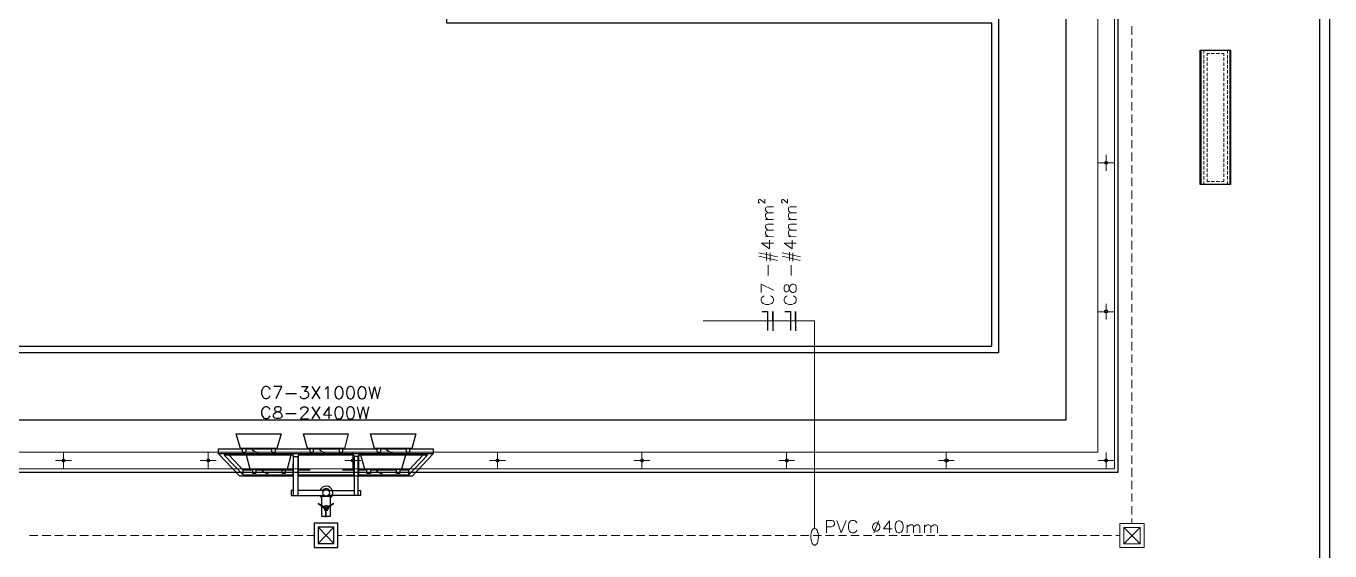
# Model space of a CAD drawing. Header units: millimetres. Extents: x 3240 to 3412, y 1366 to 1426.
# Drawn here: x 3281.73 to 3301.12, y 1386.09 to 1393.89 of the extents above; entities that cross this region are included whole.
import ezdxf

# ---------------------------------------------------------------- set-up
doc = ezdxf.new("R2010")
doc.units = ezdxf.units.MM

msp = doc.modelspace()

# ---------------------------------------------------------------- linework, layer by layer
at = {"color": 7, "linetype": 'Continuous', "lineweight": -2, "true_color": 0x000007}
for points in [[(3246.247, 1419.765), (3246.247, 1384.11), (3301.116, 1384.11), (3301.116, 1419.765)], [(3246.399, 1419.765), (3246.399, 1384.259), (3300.964, 1384.259), (3300.964, 1419.765)], [(3273.731, 1389.134), (3296.089, 1389.134), (3296.089, 1393.934), (3287.984, 1393.934), (3287.984, 1409.137), (3296.089, 1409.137), (3296.089, 1413.94), (3273.731, 1413.94), (3273.731, 1401.767)], [(3299.198, 1393.534), (3299.198, 1391.536), (3299.198, 1391.536)], [(3299.628, 1393.534), (3299.628, 1391.536), (3299.628, 1391.536)]]:
    msp.add_lwpolyline(points, dxfattribs=at)
for points in [[(3297.964, 1387.259), (3249.402, 1387.259), (3249.402, 1415.815), (3297.964, 1415.815)], [(3250.176, 1415.041), (3297.19, 1415.041), (3297.19, 1388.036), (3250.176, 1388.036)], [(3250.176, 1415.041), (3297.19, 1415.041), (3297.19, 1388.036), (3250.176, 1388.036)], [(3251.175, 1414.036), (3296.188, 1414.036), (3296.188, 1389.035), (3251.175, 1389.035)], [(3299.638, 1393.534), (3299.638, 1391.536), (3299.188, 1391.536), (3299.188, 1393.534)]]:
    msp.add_lwpolyline(points, close=True, dxfattribs=at)
at = {"color": 7, "linetype": 'Continuous', "lineweight": 5, "true_color": 0x000007}
for points in [[(3269.656, 1415.514), (3297.663, 1415.514), (3297.663, 1387.56), (3269.656, 1387.56), (3269.656, 1387.312), (3297.914, 1387.312), (3297.914, 1415.762), (3269.656, 1415.762)], [(3294.699, 1386.541), (3294.676, 1386.531), (3294.66, 1386.508), (3294.65, 1386.465), (3294.65, 1386.439), (3294.66, 1386.396), (3294.676, 1386.372), (3294.699, 1386.363), (3294.719, 1386.363), (3294.742, 1386.372), (3294.759, 1386.396), (3294.769, 1386.439), (3294.769, 1386.465), (3294.759, 1386.508), (3294.742, 1386.531), (3294.719, 1386.541)]]:
    msp.add_lwpolyline(points, close=True, dxfattribs=at)
for points in [[(3298.172, 1393.888), (3298.172, 1393.759), (3298.172, 1393.759)], [(3298.172, 1393.699), (3298.172, 1393.574), (3298.172, 1393.574)], [(3298.172, 1393.511), (3298.172, 1393.388), (3298.172, 1393.388)], [(3299.241, 1393.484), (3299.241, 1393.534), (3299.241, 1393.534)], [(3299.241, 1393.408), (3299.241, 1393.458), (3299.241, 1393.458)], [(3299.291, 1393.448), (3299.291, 1393.484), (3299.327, 1393.484)], [(3299.35, 1393.484), (3299.4, 1393.484), (3299.4, 1393.484)], [(3299.426, 1393.484), (3299.476, 1393.484), (3299.476, 1393.484)], [(3299.502, 1393.484), (3299.539, 1393.484), (3299.539, 1393.448)], [(3299.592, 1393.534), (3299.592, 1393.484), (3299.592, 1393.484)], [(3299.592, 1393.458), (3299.592, 1393.408), (3299.592, 1393.408)], [(3298.172, 1393.322), (3298.172, 1393.196), (3298.172, 1393.196)], [(3299.241, 1393.335), (3299.241, 1393.388), (3299.241, 1393.388)], [(3299.241, 1393.259), (3299.241, 1393.312), (3299.241, 1393.312)], [(3299.291, 1393.375), (3299.291, 1393.421), (3299.291, 1393.421)], [(3299.291, 1393.299), (3299.291, 1393.349), (3299.291, 1393.349)], [(3299.291, 1393.223), (3299.291, 1393.272), (3299.291, 1393.272)], [(3299.539, 1393.421), (3299.539, 1393.375), (3299.539, 1393.375)], [(3299.539, 1393.349), (3299.539, 1393.299), (3299.539, 1393.299)], [(3299.539, 1393.272), (3299.539, 1393.223), (3299.539, 1393.223)], [(3299.592, 1393.388), (3299.592, 1393.335), (3299.592, 1393.335)], [(3299.592, 1393.312), (3299.592, 1393.259), (3299.592, 1393.259)], [(3298.172, 1393.137), (3298.172, 1393.011), (3298.172, 1393.011)], [(3299.241, 1393.183), (3299.241, 1393.236), (3299.241, 1393.236)], [(3299.241, 1393.11), (3299.241, 1393.157), (3299.241, 1393.157)], [(3299.241, 1393.034), (3299.241, 1393.087), (3299.241, 1393.087)], [(3299.291, 1393.147), (3299.291, 1393.196), (3299.291, 1393.196)], [(3299.291, 1393.074), (3299.291, 1393.124), (3299.291, 1393.124)], [(3299.539, 1393.196), (3299.539, 1393.147), (3299.539, 1393.147)], [(3299.539, 1393.124), (3299.539, 1393.074), (3299.539, 1393.074)], [(3299.592, 1393.236), (3299.592, 1393.183), (3299.592, 1393.183)], [(3299.592, 1393.157), (3299.592, 1393.11), (3299.592, 1393.11)], [(3299.592, 1393.087), (3299.592, 1393.034), (3299.592, 1393.034)], [(3298.172, 1392.945), (3298.172, 1392.823), (3298.172, 1392.823)], [(3299.241, 1392.958), (3299.241, 1393.011), (3299.241, 1393.011)], [(3299.241, 1392.882), (3299.241, 1392.935), (3299.241, 1392.935)], [(3299.291, 1392.998), (3299.291, 1393.048), (3299.291, 1393.048)], [(3299.291, 1392.922), (3299.291, 1392.971), (3299.291, 1392.971)], [(3299.291, 1392.849), (3299.291, 1392.895), (3299.291, 1392.895)], [(3299.539, 1393.048), (3299.539, 1392.998), (3299.539, 1392.998)], [(3299.539, 1392.971), (3299.539, 1392.922), (3299.539, 1392.922)], [(3299.539, 1392.895), (3299.539, 1392.849), (3299.539, 1392.849)], [(3299.592, 1393.011), (3299.592, 1392.958), (3299.592, 1392.958)], [(3299.592, 1392.935), (3299.592, 1392.882), (3299.592, 1392.882)], [(3298.172, 1392.76), (3298.172, 1392.637), (3298.172, 1392.637)], [(3299.241, 1392.813), (3299.241, 1392.859), (3299.241, 1392.859)], [(3299.241, 1392.733), (3299.241, 1392.786), (3299.241, 1392.786)], [(3299.241, 1392.657), (3299.241, 1392.71), (3299.241, 1392.71)], [(3299.291, 1392.773), (3299.291, 1392.823), (3299.291, 1392.823)], [(3299.291, 1392.697), (3299.291, 1392.747), (3299.291, 1392.747)], [(3299.291, 1392.621), (3299.291, 1392.67), (3299.291, 1392.67)], [(3299.539, 1392.823), (3299.539, 1392.773), (3299.539, 1392.773)], [(3299.539, 1392.747), (3299.539, 1392.697), (3299.539, 1392.697)], [(3299.539, 1392.67), (3299.539, 1392.621), (3299.539, 1392.621)], [(3299.592, 1392.859), (3299.592, 1392.813), (3299.592, 1392.813)], [(3299.592, 1392.786), (3299.592, 1392.733), (3299.592, 1392.733)], [(3299.592, 1392.71), (3299.592, 1392.657), (3299.592, 1392.657)], [(3298.172, 1392.575), (3298.172, 1392.446), (3298.172, 1392.446)], [(3299.241, 1392.588), (3299.241, 1392.634), (3299.241, 1392.634)], [(3299.241, 1392.512), (3299.241, 1392.561), (3299.241, 1392.561)], [(3299.241, 1392.436), (3299.241, 1392.485), (3299.241, 1392.485)], [(3299.291, 1392.548), (3299.291, 1392.594), (3299.291, 1392.594)], [(3299.291, 1392.472), (3299.291, 1392.522), (3299.291, 1392.522)], [(3299.539, 1392.594), (3299.539, 1392.548), (3299.539, 1392.548)], [(3299.539, 1392.522), (3299.539, 1392.472), (3299.539, 1392.472)], [(3299.592, 1392.634), (3299.592, 1392.588), (3299.592, 1392.588)], [(3299.592, 1392.561), (3299.592, 1392.512), (3299.592, 1392.512)], [(3299.592, 1392.485), (3299.592, 1392.436), (3299.592, 1392.436)], [(3298.172, 1392.389), (3298.172, 1392.26), (3298.172, 1392.26)], [(3299.241, 1392.36), (3299.241, 1392.409), (3299.241, 1392.409)], [(3299.241, 1392.287), (3299.241, 1392.333), (3299.241, 1392.333)], [(3299.291, 1392.396), (3299.291, 1392.446), (3299.291, 1392.446)], [(3299.291, 1392.323), (3299.291, 1392.369), (3299.291, 1392.369)], [(3299.291, 1392.247), (3299.291, 1392.3), (3299.291, 1392.3)], [(3299.539, 1392.446), (3299.539, 1392.396), (3299.539, 1392.396)], [(3299.539, 1392.369), (3299.539, 1392.323), (3299.539, 1392.323)], [(3299.539, 1392.3), (3299.539, 1392.247), (3299.539, 1392.247)], [(3299.592, 1392.409), (3299.592, 1392.36), (3299.592, 1392.36)], [(3299.592, 1392.333), (3299.592, 1392.287), (3299.592, 1392.287)], [(3298.172, 1392.197), (3298.172, 1392.075), (3298.172, 1392.075)], [(3299.241, 1392.211), (3299.241, 1392.26), (3299.241, 1392.26)], [(3299.241, 1392.135), (3299.241, 1392.184), (3299.241, 1392.184)], [(3299.241, 1392.062), (3299.241, 1392.108), (3299.241, 1392.108)], [(3299.291, 1392.171), (3299.291, 1392.224), (3299.291, 1392.224)], [(3299.291, 1392.095), (3299.291, 1392.148), (3299.291, 1392.148)], [(3299.539, 1392.224), (3299.539, 1392.171), (3299.539, 1392.171)], [(3299.539, 1392.148), (3299.539, 1392.095), (3299.539, 1392.095)], [(3299.592, 1392.26), (3299.592, 1392.211), (3299.592, 1392.211)], [(3299.592, 1392.184), (3299.592, 1392.135), (3299.592, 1392.135)], [(3299.592, 1392.108), (3299.592, 1392.062), (3299.592, 1392.062)], [(3297.789, 1391.976), (3297.789, 1391.741), (3297.789, 1391.741)], [(3298.172, 1392.012), (3298.172, 1391.883), (3298.172, 1391.883)], [(3299.241, 1391.986), (3299.241, 1392.035), (3299.241, 1392.035)], [(3299.241, 1391.91), (3299.241, 1391.959), (3299.241, 1391.959)], [(3299.291, 1392.022), (3299.291, 1392.072), (3299.291, 1392.072)], [(3299.291, 1391.946), (3299.291, 1391.999), (3299.291, 1391.999)], [(3299.291, 1391.87), (3299.291, 1391.923), (3299.291, 1391.923)], [(3299.539, 1392.072), (3299.539, 1392.022), (3299.539, 1392.022)], [(3299.539, 1391.999), (3299.539, 1391.946), (3299.539, 1391.946)], [(3299.539, 1391.923), (3299.539, 1391.87), (3299.539, 1391.87)], [(3299.592, 1392.035), (3299.592, 1391.986), (3299.592, 1391.986)], [(3299.592, 1391.959), (3299.592, 1391.91), (3299.592, 1391.91)], [(3297.67, 1391.86), (3297.905, 1391.86), (3297.905, 1391.86)], [(3298.172, 1391.824), (3298.172, 1391.698), (3298.172, 1391.698)], [(3299.241, 1391.834), (3299.241, 1391.883), (3299.241, 1391.883)], [(3299.241, 1391.761), (3299.241, 1391.807), (3299.241, 1391.807)], [(3299.241, 1391.685), (3299.241, 1391.734), (3299.241, 1391.734)], [(3299.291, 1391.801), (3299.291, 1391.847), (3299.291, 1391.847)], [(3299.291, 1391.724), (3299.291, 1391.774), (3299.291, 1391.774)], [(3299.539, 1391.847), (3299.539, 1391.801), (3299.539, 1391.801)], [(3299.539, 1391.774), (3299.539, 1391.724), (3299.539, 1391.724)], [(3299.592, 1391.883), (3299.592, 1391.834), (3299.592, 1391.834)], [(3299.592, 1391.807), (3299.592, 1391.761), (3299.592, 1391.761)], [(3299.592, 1391.734), (3299.592, 1391.685), (3299.592, 1391.685)], [(3298.172, 1391.635), (3298.172, 1391.513), (3298.172, 1391.513)], [(3299.241, 1391.609), (3299.241, 1391.658), (3299.241, 1391.658)], [(3299.241, 1391.536), (3299.241, 1391.582), (3299.241, 1391.582)], [(3299.291, 1391.648), (3299.291, 1391.698), (3299.291, 1391.698)], [(3299.327, 1391.582), (3299.291, 1391.582), (3299.291, 1391.622)], [(3299.4, 1391.582), (3299.35, 1391.582), (3299.35, 1391.582)], [(3299.476, 1391.582), (3299.426, 1391.582), (3299.426, 1391.582)], [(3299.539, 1391.582), (3299.502, 1391.582), (3299.502, 1391.582)], [(3299.539, 1391.698), (3299.539, 1391.648), (3299.539, 1391.648)], [(3299.539, 1391.622), (3299.539, 1391.582), (3299.539, 1391.582)], [(3299.592, 1391.658), (3299.592, 1391.609), (3299.592, 1391.609)], [(3299.592, 1391.582), (3299.592, 1391.536), (3299.592, 1391.536)], [(3298.172, 1391.447), (3298.172, 1391.324), (3298.172, 1391.324)], [(3298.172, 1391.261), (3298.172, 1391.136), (3298.172, 1391.136)], [(3298.172, 1391.076), (3298.172, 1390.947), (3298.172, 1390.947)], [(3298.172, 1390.884), (3298.172, 1390.762), (3298.172, 1390.762)], [(3298.172, 1390.699), (3298.172, 1390.57), (3298.172, 1390.57)], [(3298.172, 1390.51), (3298.172, 1390.385), (3298.172, 1390.385)], [(3298.172, 1390.322), (3298.172, 1390.2), (3298.172, 1390.2)], [(3298.172, 1390.137), (3298.172, 1390.011), (3298.172, 1390.011)], [(3297.789, 1389.766), (3297.789, 1389.531), (3297.789, 1389.531)], [(3298.172, 1389.948), (3298.172, 1389.822), (3298.172, 1389.822)], [(3297.67, 1389.647), (3297.905, 1389.647), (3297.905, 1389.647)], [(3298.172, 1389.76), (3298.172, 1389.637), (3298.172, 1389.637)], [(3298.172, 1389.571), (3298.172, 1389.449), (3298.172, 1389.449)], [(3298.172, 1389.386), (3298.172, 1389.26), (3298.172, 1389.26)], [(3298.172, 1389.201), (3298.172, 1389.072), (3298.172, 1389.072)], [(3298.172, 1389.009), (3298.172, 1388.886), (3298.172, 1388.886)], [(3298.172, 1388.824), (3298.172, 1388.701), (3298.172, 1388.701)], [(3298.172, 1388.635), (3298.172, 1388.509), (3298.172, 1388.509)], [(3298.172, 1388.446), (3298.172, 1388.324), (3298.172, 1388.324)], [(3298.172, 1388.261), (3298.172, 1388.135), (3298.172, 1388.135)], [(3298.172, 1388.073), (3298.172, 1387.947), (3298.172, 1387.947)], [(3298.172, 1387.887), (3298.172, 1387.758), (3298.172, 1387.758)], [(3298.172, 1387.696), (3298.172, 1387.573), (3298.172, 1387.573)], [(3295.41, 1387.315), (3295.41, 1387.553), (3295.41, 1387.553)], [(3297.789, 1387.315), (3297.789, 1387.553), (3297.789, 1387.553)], [(3298.172, 1387.51), (3298.172, 1387.385), (3298.172, 1387.385)], [(3295.53, 1387.434), (3295.295, 1387.434), (3295.295, 1387.434)], [(3297.905, 1387.434), (3297.67, 1387.434), (3297.67, 1387.434)], [(3298.172, 1387.325), (3298.172, 1387.196), (3298.172, 1387.196)], [(3298.172, 1387.133), (3298.172, 1387.011), (3298.172, 1387.011)], [(3298.172, 1386.948), (3298.172, 1386.826), (3298.172, 1386.826)], [(3298.172, 1386.759), (3298.172, 1386.634), (3298.172, 1386.634)], [(3294.828, 1386.482), (3294.828, 1386.363), (3294.828, 1386.363)], [(3294.828, 1386.449), (3294.858, 1386.472), (3294.875, 1386.482), (3294.901, 1386.482), (3294.918, 1386.472), (3294.924, 1386.449), (3294.924, 1386.363)], [(3294.924, 1386.449), (3294.951, 1386.472), (3294.967, 1386.482), (3294.994, 1386.482), (3295.01, 1386.472), (3295.017, 1386.449), (3295.017, 1386.363)], [(3295.086, 1386.482), (3295.086, 1386.363), (3295.086, 1386.363)], [(3295.086, 1386.449), (3295.113, 1386.472), (3295.129, 1386.482), (3295.152, 1386.482), (3295.172, 1386.472), (3295.179, 1386.449), (3295.179, 1386.363)], [(3295.179, 1386.449), (3295.209, 1386.472), (3295.225, 1386.482), (3295.252, 1386.482), (3295.268, 1386.472), (3295.278, 1386.449), (3295.278, 1386.363)], [(3298.172, 1386.574), (3298.172, 1386.501), (3298.172, 1386.501)], [(3294.679, 1386.32), (3294.557, 1386.32), (3294.557, 1386.32)], [(3294.871, 1386.32), (3294.742, 1386.32), (3294.742, 1386.32)], [(3295.057, 1386.32), (3294.931, 1386.32), (3294.931, 1386.32)], [(3295.242, 1386.32), (3295.119, 1386.32), (3295.119, 1386.32)], [(3295.43, 1386.32), (3295.305, 1386.32), (3295.305, 1386.32)], [(3295.619, 1386.32), (3295.493, 1386.32), (3295.493, 1386.32)], [(3295.807, 1386.32), (3295.682, 1386.32), (3295.682, 1386.32)], [(3295.993, 1386.32), (3295.87, 1386.32), (3295.87, 1386.32)], [(3296.181, 1386.32), (3296.055, 1386.32), (3296.055, 1386.32)], [(3296.37, 1386.32), (3296.241, 1386.32), (3296.241, 1386.32)], [(3296.555, 1386.32), (3296.433, 1386.32), (3296.433, 1386.32)], [(3296.747, 1386.32), (3296.618, 1386.32), (3296.618, 1386.32)], [(3296.932, 1386.32), (3296.806, 1386.32), (3296.806, 1386.32)], [(3297.117, 1386.32), (3296.995, 1386.32), (3296.995, 1386.32)], [(3297.306, 1386.32), (3297.183, 1386.32), (3297.183, 1386.32)], [(3297.494, 1386.32), (3297.369, 1386.32), (3297.369, 1386.32)], [(3297.683, 1386.32), (3297.554, 1386.32), (3297.554, 1386.32)], [(3297.868, 1386.32), (3297.746, 1386.32), (3297.746, 1386.32)], [(3297.994, 1386.32), (3297.931, 1386.32), (3297.931, 1386.32)], [(3298.295, 1386.2), (3298.053, 1386.442), (3298.053, 1386.442)], [(3298.295, 1386.442), (3298.053, 1386.2), (3298.053, 1386.2)]]:
    msp.add_lwpolyline(points, dxfattribs=at)
at = {"color": 7, "linetype": 'Continuous', "lineweight": 15, "true_color": 0x000007}
for points in [[(3292.639, 1391.263), (3292.634, 1391.263), (3292.625, 1391.266), (3292.62, 1391.271), (3292.617, 1391.28), (3292.617, 1391.296), (3292.62, 1391.304), (3292.625, 1391.309), (3292.634, 1391.313), (3292.642, 1391.313), (3292.65, 1391.309), (3292.663, 1391.301), (3292.71, 1391.258), (3292.71, 1391.318)], [(3292.981, 1391.263), (3292.976, 1391.263), (3292.968, 1391.266), (3292.964, 1391.271), (3292.959, 1391.28), (3292.959, 1391.296), (3292.964, 1391.304), (3292.968, 1391.309), (3292.976, 1391.313), (3292.986, 1391.313), (3292.994, 1391.309), (3293.006, 1391.301), (3293.049, 1391.258), (3293.049, 1391.318)], [(3292.756, 1391.114), (3292.731, 1391.139), (3292.723, 1391.157), (3292.723, 1391.182), (3292.731, 1391.199), (3292.756, 1391.207), (3292.842, 1391.207)], [(3293.095, 1391.114), (3293.07, 1391.139), (3293.062, 1391.157), (3293.062, 1391.182), (3293.07, 1391.199), (3293.095, 1391.207), (3293.184, 1391.207)], [(3292.756, 1391.017), (3292.731, 1391.041), (3292.723, 1391.06), (3292.723, 1391.089), (3292.731, 1391.106), (3292.756, 1391.114), (3292.842, 1391.114)], [(3292.723, 1391.017), (3292.842, 1391.017), (3292.842, 1391.017)], [(3292.756, 1390.856), (3292.731, 1390.881), (3292.723, 1390.898), (3292.723, 1390.924), (3292.731, 1390.941), (3292.756, 1390.949), (3292.842, 1390.949)], [(3293.095, 1391.017), (3293.07, 1391.041), (3293.062, 1391.06), (3293.062, 1391.089), (3293.07, 1391.106), (3293.095, 1391.114), (3293.184, 1391.114)], [(3293.062, 1391.017), (3293.184, 1391.017), (3293.184, 1391.017)], [(3293.095, 1390.856), (3293.07, 1390.881), (3293.062, 1390.898), (3293.062, 1390.924), (3293.07, 1390.941), (3293.095, 1390.949), (3293.184, 1390.949)], [(3292.756, 1390.762), (3292.731, 1390.788), (3292.723, 1390.805), (3292.723, 1390.83), (3292.731, 1390.848), (3292.756, 1390.856), (3292.842, 1390.856)], [(3292.723, 1390.762), (3292.842, 1390.759), (3292.842, 1390.759)], [(3293.095, 1390.762), (3293.07, 1390.788), (3293.062, 1390.805), (3293.062, 1390.83), (3293.07, 1390.848), (3293.095, 1390.856), (3293.184, 1390.856)], [(3293.062, 1390.762), (3293.179, 1390.759), (3293.179, 1390.759)], [(3292.842, 1390.666), (3292.663, 1390.666), (3292.782, 1390.58), (3292.782, 1390.707)], [(3293.179, 1390.666), (3293.002, 1390.666), (3293.121, 1390.58), (3293.121, 1390.707)], [(3292.625, 1390.522), (3292.9, 1390.463), (3292.9, 1390.463)], [(3292.625, 1390.471), (3292.9, 1390.406), (3292.9, 1390.406)], [(3292.739, 1390.406), (3292.739, 1390.53), (3292.739, 1390.53)], [(3292.791, 1390.398), (3292.791, 1390.522), (3292.791, 1390.522)], [(3292.968, 1390.522), (3293.244, 1390.463), (3293.244, 1390.463)], [(3292.968, 1390.471), (3293.239, 1390.406), (3293.239, 1390.406)], [(3293.078, 1390.406), (3293.078, 1390.53), (3293.078, 1390.53)], [(3293.13, 1390.398), (3293.13, 1390.522), (3293.13, 1390.522)], [(3292.764, 1390.186), (3292.764, 1390.338), (3292.764, 1390.338)], [(3293.103, 1390.186), (3293.103, 1390.338), (3293.103, 1390.338)], [(3292.842, 1389.966), (3292.658, 1390.056), (3292.658, 1389.933)], [(3292.701, 1389.882), (3292.685, 1389.874), (3292.668, 1389.857), (3292.658, 1389.839), (3292.658, 1389.806), (3292.668, 1389.789), (3292.685, 1389.771), (3292.701, 1389.763), (3292.726, 1389.755), (3292.774, 1389.755), (3292.799, 1389.763), (3292.815, 1389.771), (3292.832, 1389.789), (3292.842, 1389.806), (3292.842, 1389.839), (3292.832, 1389.857), (3292.815, 1389.874), (3292.799, 1389.882)], [(3293.044, 1389.882), (3293.027, 1389.874), (3293.011, 1389.857), (3293.002, 1389.839), (3293.002, 1389.806), (3293.011, 1389.789), (3293.027, 1389.771), (3293.044, 1389.763), (3293.07, 1389.755), (3293.112, 1389.755), (3293.138, 1389.763), (3293.155, 1389.771), (3293.171, 1389.789), (3293.179, 1389.806), (3293.179, 1389.839), (3293.171, 1389.857), (3293.155, 1389.874), (3293.138, 1389.882)], [(3291.795, 1389.51), (3293.451, 1389.51), (3293.451, 1386.427), (3293.442, 1386.422), (3293.429, 1386.419), (3293.421, 1386.406), (3293.413, 1386.394), (3293.404, 1386.372), (3293.399, 1386.356), (3293.396, 1386.329), (3293.396, 1386.308), (3293.396, 1386.283), (3293.399, 1386.262), (3293.404, 1386.24), (3293.409, 1386.22), (3293.418, 1386.202), (3293.426, 1386.191), (3293.439, 1386.182), (3293.447, 1386.177), (3293.459, 1386.177), (3293.467, 1386.182), (3293.48, 1386.191), (3293.489, 1386.202), (3293.497, 1386.22), (3293.502, 1386.24), (3293.505, 1386.262), (3293.51, 1386.283), (3293.51, 1386.308), (3293.51, 1386.329), (3293.505, 1386.356), (3293.497, 1386.372), (3293.494, 1386.394), (3293.485, 1386.406), (3293.472, 1386.419), (3293.464, 1386.422), (3293.451, 1386.427)], [(3293.629, 1386.364), (3293.629, 1386.546), (3293.705, 1386.546), (3293.73, 1386.538), (3293.738, 1386.528), (3293.747, 1386.511), (3293.747, 1386.487), (3293.738, 1386.47), (3293.73, 1386.462), (3293.705, 1386.452), (3293.629, 1386.452)], [(3293.781, 1386.546), (3293.849, 1386.364), (3293.92, 1386.546)], [(3294.082, 1386.503), (3294.074, 1386.52), (3294.056, 1386.538), (3294.039, 1386.546), (3294.006, 1386.546), (3293.988, 1386.538), (3293.972, 1386.52), (3293.963, 1386.503), (3293.955, 1386.478), (3293.955, 1386.432), (3293.963, 1386.406), (3293.972, 1386.389), (3293.988, 1386.372), (3294.006, 1386.364), (3294.039, 1386.364), (3294.056, 1386.372), (3294.074, 1386.389), (3294.082, 1386.406)], [(3294.408, 1386.538), (3294.332, 1386.364), (3294.332, 1386.364)], [(3294.564, 1386.364), (3294.564, 1386.541), (3294.476, 1386.422), (3294.607, 1386.422)], [(3281.777, 1386.321), (3281.901, 1386.321), (3281.901, 1386.321)], [(3281.964, 1386.321), (3282.092, 1386.321), (3282.092, 1386.321)], [(3282.151, 1386.321), (3282.277, 1386.321), (3282.277, 1386.321)], [(3282.341, 1386.321), (3282.464, 1386.321), (3282.464, 1386.321)], [(3282.527, 1386.321), (3282.654, 1386.321), (3282.654, 1386.321)], [(3282.713, 1386.321), (3282.841, 1386.321), (3282.841, 1386.321)], [(3282.904, 1386.321), (3283.026, 1386.321), (3283.026, 1386.321)], [(3283.091, 1386.321), (3283.213, 1386.321), (3283.213, 1386.321)], [(3283.277, 1386.321), (3283.403, 1386.321), (3283.403, 1386.321)], [(3283.463, 1386.321), (3283.59, 1386.321), (3283.59, 1386.321)], [(3283.653, 1386.321), (3283.777, 1386.321), (3283.777, 1386.321)], [(3283.84, 1386.321), (3283.967, 1386.321), (3283.967, 1386.321)], [(3284.027, 1386.321), (3284.152, 1386.321), (3284.152, 1386.321)], [(3284.217, 1386.321), (3284.339, 1386.321), (3284.339, 1386.321)], [(3284.402, 1386.321), (3284.526, 1386.321), (3284.526, 1386.321)], [(3284.589, 1386.321), (3284.716, 1386.321), (3284.716, 1386.321)], [(3284.779, 1386.321), (3284.903, 1386.321), (3284.903, 1386.321)], [(3284.966, 1386.321), (3285.088, 1386.321), (3285.088, 1386.321)], [(3285.153, 1386.321), (3285.279, 1386.321), (3285.279, 1386.321)], [(3285.338, 1386.321), (3285.466, 1386.321), (3285.466, 1386.321)], [(3285.528, 1386.321), (3285.652, 1386.321), (3285.652, 1386.321)], [(3285.715, 1386.321), (3285.843, 1386.321), (3285.843, 1386.321)], [(3285.902, 1386.321), (3286.008, 1386.321), (3286.008, 1386.321)], [(3286.304, 1386.202), (3286.068, 1386.444), (3286.068, 1386.444)], [(3286.304, 1386.444), (3286.068, 1386.202), (3286.068, 1386.202)], [(3286.426, 1386.321), (3286.364, 1386.321), (3286.364, 1386.321)], [(3286.613, 1386.321), (3286.491, 1386.321), (3286.491, 1386.321)], [(3286.804, 1386.321), (3286.676, 1386.321), (3286.676, 1386.321)], [(3286.99, 1386.321), (3286.866, 1386.321), (3286.866, 1386.321)], [(3287.176, 1386.321), (3287.053, 1386.321), (3287.053, 1386.321)], [(3287.366, 1386.321), (3287.24, 1386.321), (3287.24, 1386.321)], [(3287.553, 1386.321), (3287.425, 1386.321), (3287.425, 1386.321)], [(3287.74, 1386.321), (3287.617, 1386.321), (3287.617, 1386.321)], [(3287.93, 1386.321), (3287.803, 1386.321), (3287.803, 1386.321)], [(3288.117, 1386.321), (3287.989, 1386.321), (3287.989, 1386.321)], [(3288.302, 1386.321), (3288.18, 1386.321), (3288.18, 1386.321)], [(3288.489, 1386.321), (3288.367, 1386.321), (3288.367, 1386.321)], [(3288.679, 1386.321), (3288.552, 1386.321), (3288.552, 1386.321)], [(3288.866, 1386.321), (3288.742, 1386.321), (3288.742, 1386.321)], [(3289.051, 1386.321), (3288.929, 1386.321), (3288.929, 1386.321)], [(3289.243, 1386.321), (3289.116, 1386.321), (3289.116, 1386.321)], [(3289.428, 1386.321), (3289.301, 1386.321), (3289.301, 1386.321)], [(3289.615, 1386.321), (3289.493, 1386.321), (3289.493, 1386.321)], [(3289.805, 1386.321), (3289.678, 1386.321), (3289.678, 1386.321)], [(3289.992, 1386.321), (3289.865, 1386.321), (3289.865, 1386.321)], [(3290.178, 1386.321), (3290.055, 1386.321), (3290.055, 1386.321)], [(3290.364, 1386.321), (3290.242, 1386.321), (3290.242, 1386.321)], [(3290.555, 1386.321), (3290.427, 1386.321), (3290.427, 1386.321)], [(3290.742, 1386.321), (3290.614, 1386.321), (3290.614, 1386.321)], [(3290.927, 1386.321), (3290.804, 1386.321), (3290.804, 1386.321)], [(3291.119, 1386.321), (3290.991, 1386.321), (3290.991, 1386.321)], [(3291.304, 1386.321), (3291.176, 1386.321), (3291.176, 1386.321)], [(3291.491, 1386.321), (3291.368, 1386.321), (3291.368, 1386.321)], [(3291.681, 1386.321), (3291.554, 1386.321), (3291.554, 1386.321)], [(3291.868, 1386.321), (3291.74, 1386.321), (3291.74, 1386.321)], [(3292.053, 1386.321), (3291.931, 1386.321), (3291.931, 1386.321)], [(3292.24, 1386.321), (3292.118, 1386.321), (3292.118, 1386.321)], [(3292.43, 1386.321), (3292.303, 1386.321), (3292.303, 1386.321)], [(3292.617, 1386.321), (3292.49, 1386.321), (3292.49, 1386.321)], [(3292.804, 1386.321), (3292.68, 1386.321), (3292.68, 1386.321)], [(3292.994, 1386.321), (3292.867, 1386.321), (3292.867, 1386.321)], [(3293.179, 1386.321), (3293.054, 1386.321), (3293.054, 1386.321)], [(3293.366, 1386.321), (3293.244, 1386.321), (3293.244, 1386.321)], [(3293.553, 1386.321), (3293.429, 1386.321), (3293.429, 1386.321)], [(3293.743, 1386.321), (3293.616, 1386.321), (3293.616, 1386.321)], [(3293.929, 1386.321), (3293.806, 1386.321), (3293.806, 1386.321)], [(3294.115, 1386.321), (3293.993, 1386.321), (3293.993, 1386.321)], [(3294.306, 1386.321), (3294.18, 1386.321), (3294.18, 1386.321)], [(3294.493, 1386.321), (3294.365, 1386.321), (3294.365, 1386.321)]]:
    msp.add_lwpolyline(points, dxfattribs=at)
for points in [[(3293.002, 1389.975), (3293.011, 1389.95), (3293.027, 1389.942), (3293.044, 1389.942), (3293.062, 1389.95), (3293.07, 1389.966), (3293.078, 1390.001), (3293.087, 1390.031), (3293.103, 1390.047), (3293.121, 1390.056), (3293.146, 1390.056), (3293.163, 1390.047), (3293.171, 1390.039), (3293.179, 1390.009), (3293.179, 1389.975), (3293.171, 1389.95), (3293.163, 1389.942), (3293.146, 1389.933), (3293.121, 1389.933), (3293.103, 1389.942), (3293.087, 1389.958), (3293.078, 1389.983), (3293.07, 1390.021), (3293.062, 1390.039), (3293.044, 1390.047), (3293.027, 1390.047), (3293.011, 1390.039), (3293.002, 1390.013)], [(3294.357, 1386.508), (3294.34, 1386.5), (3294.324, 1386.482), (3294.314, 1386.457), (3294.314, 1386.44), (3294.324, 1386.414), (3294.34, 1386.397), (3294.357, 1386.389), (3294.382, 1386.389), (3294.4, 1386.397), (3294.416, 1386.414), (3294.425, 1386.44), (3294.425, 1386.457), (3294.416, 1386.482), (3294.4, 1386.5), (3294.382, 1386.508)]]:
    msp.add_lwpolyline(points, close=True, dxfattribs=at)
at = {"color": 7, "linetype": 'Continuous', "lineweight": 25, "true_color": 0x000007}
for points in [[(3292.672, 1389.649), (3292.753, 1389.649), (3292.753, 1389.366)], [(3292.829, 1389.505), (3292.829, 1389.649), (3292.829, 1389.361)], [(3293.011, 1389.649), (3293.092, 1389.649), (3293.092, 1389.366)], [(3293.168, 1389.505), (3293.168, 1389.649), (3293.168, 1389.361)], [(3285.36, 1388.493), (3285.346, 1388.511), (3285.33, 1388.527), (3285.313, 1388.536), (3285.279, 1388.536), (3285.262, 1388.527), (3285.246, 1388.511), (3285.237, 1388.493), (3285.229, 1388.468), (3285.229, 1388.425), (3285.237, 1388.4), (3285.246, 1388.384), (3285.262, 1388.367), (3285.279, 1388.357), (3285.313, 1388.357), (3285.33, 1388.367), (3285.346, 1388.384), (3285.355, 1388.4)], [(3285.444, 1388.357), (3285.528, 1388.536), (3285.411, 1388.536)], [(3285.588, 1388.433), (3285.745, 1388.433), (3285.745, 1388.433)], [(3285.821, 1388.536), (3285.914, 1388.536), (3285.864, 1388.468), (3285.889, 1388.468), (3285.906, 1388.46), (3285.914, 1388.451), (3285.924, 1388.425), (3285.924, 1388.408), (3285.914, 1388.379), (3285.897, 1388.362), (3285.872, 1388.354), (3285.846, 1388.354), (3285.821, 1388.362), (3285.813, 1388.37), (3285.805, 1388.392)], [(3285.973, 1388.536), (3286.096, 1388.354), (3286.096, 1388.354)], [(3286.096, 1388.536), (3285.973, 1388.354), (3285.973, 1388.354)], [(3286.173, 1388.501), (3286.19, 1388.511), (3286.215, 1388.536), (3286.215, 1388.354)], [(3286.825, 1388.531), (3286.866, 1388.354), (3286.909, 1388.531), (3286.952, 1388.354), (3286.994, 1388.531)], [(3285.355, 1388.193), (3285.346, 1388.21), (3285.33, 1388.226), (3285.313, 1388.235), (3285.279, 1388.235), (3285.262, 1388.226), (3285.246, 1388.21), (3285.237, 1388.193), (3285.229, 1388.167), (3285.229, 1388.126), (3285.237, 1388.099), (3285.246, 1388.083), (3285.262, 1388.066), (3285.279, 1388.058), (3285.313, 1388.058), (3285.33, 1388.066), (3285.346, 1388.083), (3285.355, 1388.099)], [(3285.813, 1388.193), (3285.813, 1388.202), (3285.821, 1388.218), (3285.829, 1388.226), (3285.846, 1388.235), (3285.881, 1388.235), (3285.897, 1388.226), (3285.906, 1388.218), (3285.914, 1388.202), (3285.914, 1388.183), (3285.906, 1388.167), (3285.889, 1388.142), (3285.805, 1388.058), (3285.924, 1388.053)], [(3285.973, 1388.235), (3286.096, 1388.053), (3286.096, 1388.053)], [(3286.096, 1388.235), (3285.973, 1388.053), (3285.973, 1388.053)], [(3286.231, 1388.053), (3286.231, 1388.235), (3286.147, 1388.116), (3286.274, 1388.112)], [(3286.651, 1388.235), (3286.693, 1388.053), (3286.741, 1388.235), (3286.782, 1388.053), (3286.825, 1388.235)], [(3285.588, 1388.134), (3285.74, 1388.134), (3285.74, 1388.134)], [(3287.43, 1387.608), (3287.781, 1387.608), (3287.781, 1387.537), (3284.586, 1387.537), (3284.586, 1387.608), (3284.945, 1387.608)], [(3285.702, 1387.203), (3284.903, 1387.203), (3284.586, 1387.537)], [(3285.699, 1387.515), (3284.673, 1387.515), (3284.953, 1387.223)], [(3284.953, 1387.223), (3284.953, 1387.295), (3284.746, 1387.515)], [(3284.996, 1387.608), (3285.381, 1387.608), (3285.381, 1387.608)], [(3285.664, 1387.515), (3285.609, 1387.309), (3285.059, 1387.309), (3285.004, 1387.515)], [(3285.432, 1387.608), (3285.949, 1387.608), (3285.949, 1387.608)], [(3285.699, 1387.515), (3285.699, 1387.223), (3285.699, 1387.223)], [(3285.702, 1386.918), (3285.702, 1387.494), (3285.767, 1387.494), (3285.767, 1386.918)], [(3287.781, 1387.537), (3287.468, 1387.203), (3285.767, 1387.203)], [(3285.77, 1387.515), (3285.77, 1387.223), (3285.77, 1387.388)], [(3286.6, 1387.515), (3285.77, 1387.515), (3285.77, 1387.515)], [(3285.995, 1387.608), (3286.385, 1387.608), (3286.385, 1387.608)], [(3286.431, 1387.608), (3286.947, 1387.608), (3286.947, 1387.608)], [(3286.6, 1387.515), (3286.6, 1387.223), (3286.6, 1387.388)], [(3286.665, 1386.918), (3286.665, 1387.494), (3286.605, 1387.494), (3286.605, 1386.918)], [(3286.668, 1387.515), (3286.668, 1387.223), (3286.668, 1387.223)], [(3287.417, 1387.223), (3287.693, 1387.515), (3286.668, 1387.515)], [(3287.366, 1387.515), (3287.308, 1387.309), (3286.761, 1387.309), (3286.706, 1387.515)], [(3286.994, 1387.608), (3287.384, 1387.608), (3287.384, 1387.608)], [(3287.417, 1387.223), (3287.417, 1387.295), (3287.626, 1387.515)], [(3285.097, 1387.295), (3284.953, 1387.295), (3284.953, 1387.295)], [(3285.699, 1387.295), (3285.143, 1387.295), (3285.143, 1387.295)], [(3285.699, 1387.223), (3285.699, 1387.388), (3285.699, 1387.388)], [(3285.949, 1387.295), (3285.77, 1387.295), (3285.77, 1387.295)], [(3286.6, 1387.295), (3286.431, 1387.295), (3286.431, 1387.295)], [(3286.668, 1387.223), (3286.668, 1387.388), (3286.668, 1387.388)], [(3286.795, 1387.295), (3286.668, 1387.295), (3286.668, 1387.295)], [(3287.232, 1387.295), (3286.847, 1387.295), (3286.847, 1387.295)], [(3287.417, 1387.295), (3287.282, 1387.295), (3287.282, 1387.295)], [(3284.953, 1387.223), (3285.699, 1387.223), (3285.699, 1387.223)], [(3285.77, 1387.223), (3286.6, 1387.223), (3286.6, 1387.223)], [(3286.668, 1387.223), (3287.417, 1387.223), (3287.417, 1387.223)], [(3285.702, 1386.991), (3285.669, 1386.991), (3285.669, 1386.918), (3286.152, 1386.918)], [(3286.152, 1386.991), (3285.767, 1386.991), (3285.767, 1386.991)], [(3286.122, 1386.769), (3286.122, 1386.905), (3286.25, 1386.905), (3286.25, 1386.769)], [(3286.22, 1386.991), (3286.605, 1386.991), (3286.605, 1386.991)], [(3286.665, 1386.991), (3286.698, 1386.991), (3286.698, 1386.918), (3286.22, 1386.918)], [(3286.25, 1386.758), (3286.25, 1386.606), (3286.122, 1386.606), (3286.122, 1386.758)]]:
    msp.add_lwpolyline(points, dxfattribs=at)
for points in [[(3286.372, 1388.536), (3286.347, 1388.527), (3286.326, 1388.501), (3286.317, 1388.455), (3286.317, 1388.43), (3286.326, 1388.387), (3286.342, 1388.362), (3286.367, 1388.354), (3286.388, 1388.354), (3286.413, 1388.362), (3286.431, 1388.387), (3286.44, 1388.43), (3286.44, 1388.455), (3286.431, 1388.501), (3286.413, 1388.527), (3286.388, 1388.536)], [(3286.541, 1388.536), (3286.516, 1388.527), (3286.499, 1388.501), (3286.491, 1388.455), (3286.491, 1388.43), (3286.499, 1388.387), (3286.516, 1388.362), (3286.541, 1388.354), (3286.559, 1388.354), (3286.584, 1388.362), (3286.6, 1388.387), (3286.608, 1388.43), (3286.608, 1388.455), (3286.6, 1388.498), (3286.584, 1388.527), (3286.559, 1388.536)], [(3286.714, 1388.536), (3286.689, 1388.523), (3286.668, 1388.498), (3286.66, 1388.455), (3286.66, 1388.43), (3286.668, 1388.387), (3286.684, 1388.362), (3286.714, 1388.354), (3286.731, 1388.354), (3286.757, 1388.362), (3286.774, 1388.387), (3286.782, 1388.43), (3286.782, 1388.455), (3286.774, 1388.498), (3286.757, 1388.523), (3286.731, 1388.531)], [(3285.452, 1388.235), (3285.428, 1388.226), (3285.419, 1388.21), (3285.419, 1388.193), (3285.428, 1388.175), (3285.444, 1388.167), (3285.479, 1388.159), (3285.504, 1388.15), (3285.52, 1388.134), (3285.528, 1388.116), (3285.528, 1388.091), (3285.52, 1388.074), (3285.512, 1388.066), (3285.487, 1388.058), (3285.452, 1388.058), (3285.423, 1388.066), (3285.414, 1388.074), (3285.406, 1388.091), (3285.406, 1388.116), (3285.414, 1388.134), (3285.436, 1388.15), (3285.461, 1388.159), (3285.495, 1388.167), (3285.512, 1388.175), (3285.52, 1388.193), (3285.52, 1388.21), (3285.512, 1388.226), (3285.487, 1388.235)], [(3286.367, 1388.235), (3286.342, 1388.226), (3286.326, 1388.202), (3286.317, 1388.159), (3286.317, 1388.134), (3286.326, 1388.088), (3286.342, 1388.061), (3286.367, 1388.053), (3286.385, 1388.053), (3286.41, 1388.061), (3286.431, 1388.088), (3286.44, 1388.129), (3286.44, 1388.159), (3286.431, 1388.202), (3286.413, 1388.226), (3286.385, 1388.235)], [(3286.541, 1388.235), (3286.516, 1388.226), (3286.499, 1388.202), (3286.491, 1388.155), (3286.491, 1388.129), (3286.499, 1388.088), (3286.516, 1388.061), (3286.541, 1388.053), (3286.559, 1388.053), (3286.584, 1388.061), (3286.6, 1388.088), (3286.608, 1388.129), (3286.608, 1388.155), (3286.6, 1388.202), (3286.584, 1388.226), (3286.559, 1388.235)], [(3284.852, 1387.833), (3285.517, 1387.833), (3285.457, 1387.616), (3284.912, 1387.616)], [(3285.851, 1387.833), (3286.516, 1387.833), (3286.461, 1387.616), (3285.91, 1387.616)], [(3286.85, 1387.833), (3287.52, 1387.833), (3287.46, 1387.616), (3286.909, 1387.616)], [(3284.945, 1387.616), (3284.996, 1387.616), (3284.996, 1387.553), (3284.945, 1387.553)], [(3285.381, 1387.616), (3285.432, 1387.616), (3285.432, 1387.553), (3285.381, 1387.553)], [(3285.949, 1387.616), (3285.995, 1387.616), (3285.995, 1387.553), (3285.949, 1387.553)], [(3286.385, 1387.616), (3286.431, 1387.616), (3286.431, 1387.553), (3286.385, 1387.553)], [(3286.947, 1387.616), (3286.994, 1387.616), (3286.994, 1387.553), (3286.947, 1387.553)], [(3287.384, 1387.616), (3287.43, 1387.616), (3287.43, 1387.553), (3287.384, 1387.553)], [(3285.097, 1387.309), (3285.143, 1387.309), (3285.143, 1387.241), (3285.097, 1387.241)], [(3285.533, 1387.309), (3285.58, 1387.309), (3285.58, 1387.241), (3285.533, 1387.241)], [(3286.795, 1387.309), (3286.847, 1387.309), (3286.847, 1387.241), (3286.795, 1387.241)], [(3287.232, 1387.309), (3287.282, 1387.309), (3287.282, 1387.241), (3287.232, 1387.241)], [(3286.185, 1386.74), (3286.071, 1386.796), (3286.173, 1386.723), (3286.185, 1386.596), (3286.193, 1386.723), (3286.299, 1386.796)], [(3286.364, 1386.144), (3286.364, 1386.503), (3286.008, 1386.503), (3286.008, 1386.144)], [(3286.304, 1386.202), (3286.304, 1386.444), (3286.068, 1386.444), (3286.068, 1386.202)]]:
    msp.add_lwpolyline(points, close=True, dxfattribs=at)
at = {"color": 7, "linetype": 'Continuous', "lineweight": 9, "true_color": 0x000007}
for points in [[(3282.282, 1387.317), (3282.282, 1387.553), (3282.282, 1387.553)], [(3284.432, 1387.317), (3284.432, 1387.553), (3284.432, 1387.553)], [(3286.584, 1387.317), (3286.584, 1387.553), (3286.584, 1387.553)], [(3288.734, 1387.317), (3288.734, 1387.553), (3288.734, 1387.553)], [(3290.885, 1387.317), (3290.885, 1387.553), (3290.885, 1387.553)], [(3293.035, 1387.317), (3293.035, 1387.553), (3293.035, 1387.553)], [(3282.401, 1387.434), (3282.163, 1387.434), (3282.163, 1387.434)], [(3284.551, 1387.434), (3284.314, 1387.434), (3284.314, 1387.434)], [(3286.703, 1387.434), (3286.465, 1387.434), (3286.465, 1387.434)], [(3288.853, 1387.434), (3288.616, 1387.434), (3288.616, 1387.434)], [(3291.004, 1387.434), (3290.766, 1387.434), (3290.766, 1387.434)], [(3293.155, 1387.434), (3292.918, 1387.434), (3292.918, 1387.434)]]:
    msp.add_lwpolyline(points, dxfattribs=at)
at = {"color": 7, "linetype": 'Continuous', "lineweight": 13, "true_color": 0x000007}
for points in [[(3298.354, 1386.144), (3298.354, 1386.501), (3297.994, 1386.501), (3297.994, 1386.144)], [(3298.295, 1386.2), (3298.295, 1386.442), (3298.053, 1386.442), (3298.053, 1386.2)]]:
    msp.add_lwpolyline(points, close=True, dxfattribs=at)
at = {"color": 7, "linetype": 'Continuous', "lineweight": 5, "true_color": 0x000007}
for points in [[(3297.812, 1391.86), (3297.812, 1391.873), (3297.802, 1391.883), (3297.789, 1391.883), (3297.789, 1391.883), (3297.776, 1391.883), (3297.766, 1391.873), (3297.766, 1391.86), (3297.766, 1391.86), (3297.766, 1391.847), (3297.776, 1391.837), (3297.789, 1391.837), (3297.789, 1391.837), (3297.802, 1391.837), (3297.812, 1391.847), (3297.812, 1391.86)], [(3282.307, 1387.438), (3282.307, 1387.449), (3282.297, 1387.461), (3282.283, 1387.461), (3282.283, 1387.461), (3282.27, 1387.461), (3282.26, 1387.449), (3282.26, 1387.438), (3282.26, 1387.438), (3282.26, 1387.424), (3282.27, 1387.414), (3282.283, 1387.414), (3282.283, 1387.414), (3282.297, 1387.414), (3282.307, 1387.424), (3282.307, 1387.438)], [(3284.458, 1387.438), (3284.458, 1387.449), (3284.447, 1387.461), (3284.435, 1387.461), (3284.435, 1387.461), (3284.422, 1387.461), (3284.412, 1387.449), (3284.412, 1387.438), (3284.412, 1387.438), (3284.412, 1387.424), (3284.422, 1387.414), (3284.435, 1387.414), (3284.435, 1387.414), (3284.447, 1387.414), (3284.458, 1387.424), (3284.458, 1387.438)], [(3288.76, 1387.438), (3288.76, 1387.449), (3288.749, 1387.461), (3288.737, 1387.461), (3288.737, 1387.461), (3288.724, 1387.461), (3288.714, 1387.449), (3288.714, 1387.438), (3288.714, 1387.438), (3288.714, 1387.424), (3288.724, 1387.414), (3288.737, 1387.414), (3288.737, 1387.414), (3288.749, 1387.414), (3288.76, 1387.424), (3288.76, 1387.438)], [(3290.91, 1387.438), (3290.91, 1387.449), (3290.9, 1387.461), (3290.887, 1387.461), (3290.887, 1387.461), (3290.874, 1387.461), (3290.864, 1387.449), (3290.864, 1387.438), (3290.864, 1387.438), (3290.864, 1387.424), (3290.874, 1387.414), (3290.887, 1387.414), (3290.887, 1387.414), (3290.9, 1387.414), (3290.91, 1387.424), (3290.91, 1387.438)], [(3293.062, 1387.438), (3293.062, 1387.449), (3293.05, 1387.461), (3293.039, 1387.461), (3293.039, 1387.461), (3293.026, 1387.461), (3293.016, 1387.449), (3293.016, 1387.438), (3293.016, 1387.438), (3293.016, 1387.424), (3293.026, 1387.414), (3293.039, 1387.414), (3293.039, 1387.414), (3293.05, 1387.414), (3293.062, 1387.424), (3293.062, 1387.438)], [(3297.812, 1387.438), (3297.812, 1387.447), (3297.802, 1387.461), (3297.789, 1387.461), (3297.789, 1387.461), (3297.776, 1387.461), (3297.766, 1387.447), (3297.766, 1387.438), (3297.766, 1387.438), (3297.766, 1387.424), (3297.776, 1387.414), (3297.789, 1387.414), (3297.789, 1387.414), (3297.802, 1387.414), (3297.812, 1387.424), (3297.812, 1387.438)]]:
    msp.add_open_spline(points, degree=3, knots=[0, 0, 0, 0, 0.0625, 0.0625, 0.0625, 0.062501, 0.125, 0.125, 0.125, 0.125001, 0.1875, 0.1875, 0.1875, 0.187501, 1, 1, 1, 1], dxfattribs=at)
at = {"color": 7, "linetype": 'Continuous', "lineweight": -2, "true_color": 0x000007}
for points in [[(3297.812, 1389.65), (3297.812, 1389.664), (3297.802, 1389.674), (3297.789, 1389.674), (3297.789, 1389.674), (3297.776, 1389.674), (3297.766, 1389.664), (3297.766, 1389.65), (3297.766, 1389.65), (3297.766, 1389.637), (3297.776, 1389.627), (3297.789, 1389.627), (3297.789, 1389.627), (3297.802, 1389.627), (3297.812, 1389.637), (3297.812, 1389.65)], [(3295.437, 1387.438), (3295.437, 1387.447), (3295.427, 1387.461), (3295.414, 1387.461), (3295.414, 1387.461), (3295.401, 1387.461), (3295.391, 1387.447), (3295.391, 1387.438), (3295.391, 1387.438), (3295.391, 1387.424), (3295.401, 1387.414), (3295.414, 1387.414), (3295.414, 1387.414), (3295.427, 1387.414), (3295.437, 1387.424), (3295.437, 1387.438)]]:
    msp.add_open_spline(points, degree=3, knots=[0, 0, 0, 0, 0.0625, 0.0625, 0.0625, 0.062501, 0.125, 0.125, 0.125, 0.125001, 0.1875, 0.1875, 0.1875, 0.187501, 1, 1, 1, 1], dxfattribs=at)
at = {"color": 7, "linetype": 'Continuous', "lineweight": 25, "true_color": 0x000007}
for points in [[(3285.074, 1387.618), (3285.095, 1387.581), (3285.133, 1387.557), (3285.176, 1387.553)], [(3286.074, 1387.618), (3286.094, 1387.581), (3286.132, 1387.557), (3286.175, 1387.553)], [(3287.073, 1387.618), (3287.093, 1387.581), (3287.133, 1387.557), (3287.176, 1387.553)], [(3285.222, 1387.309), (3285.244, 1387.272), (3285.282, 1387.247), (3285.325, 1387.244)], [(3286.924, 1387.309), (3286.946, 1387.272), (3286.984, 1387.247), (3287.027, 1387.244)], [(3286.096, 1386.917), (3286.102, 1386.902), (3286.112, 1386.887), (3286.125, 1386.877)], [(3286.134, 1386.917), (3286.137, 1386.912), (3286.14, 1386.907), (3286.145, 1386.903)], [(3286.23, 1386.903), (3286.235, 1386.907), (3286.238, 1386.912), (3286.241, 1386.917)]]:
    msp.add_open_spline(points, degree=3, dxfattribs=at)
at = {"color": 7, "linetype": 'Continuous', "lineweight": 9, "true_color": 0x000007}
msp.add_open_spline([(3286.608, 1387.438), (3286.608, 1387.449), (3286.598, 1387.461), (3286.585, 1387.461), (3286.585, 1387.461), (3286.572, 1387.461), (3286.562, 1387.449), (3286.562, 1387.438), (3286.562, 1387.438), (3286.562, 1387.424), (3286.572, 1387.414), (3286.585, 1387.414), (3286.585, 1387.414), (3286.598, 1387.414), (3286.608, 1387.424), (3286.608, 1387.438)], degree=3, knots=[0, 0, 0, 0, 0.0625, 0.0625, 0.0625, 0.062501, 0.125, 0.125, 0.125, 0.125001, 0.1875, 0.1875, 0.1875, 0.187501, 1, 1, 1, 1], dxfattribs=at)
at = {"color": 7, "linetype": 'Continuous', "lineweight": 25, "true_color": 0x000007}
for points, knots in [([(3286.25, 1386.877), (3286.283, 1386.903), (3286.296, 1386.946), (3286.283, 1386.986), (3286.283, 1386.986), (3286.269, 1387.026), (3286.233, 1387.052), (3286.19, 1387.054), (3286.19, 1387.054), (3286.149, 1387.055), (3286.111, 1387.031), (3286.096, 1386.991)], [0, 0, 0, 0, 0.083333, 0.083333, 0.083333, 0.083334, 0.166667, 0.166667, 0.166667, 0.166668, 1, 1, 1, 1]), ([(3286.241, 1386.993), (3286.228, 1387.009), (3286.208, 1387.019), (3286.188, 1387.019), (3286.188, 1387.019), (3286.167, 1387.019), (3286.147, 1387.009), (3286.134, 1386.993)], [0, 0, 0, 0, 0.125, 0.125, 0.125, 0.125001, 1, 1, 1, 1]), ([(3286.139, 1386.955), (3286.139, 1386.928), (3286.16, 1386.905), (3286.188, 1386.905), (3286.188, 1386.905), (3286.215, 1386.905), (3286.236, 1386.928), (3286.236, 1386.955), (3286.236, 1386.955), (3286.236, 1386.981), (3286.215, 1387.003), (3286.188, 1387.003), (3286.188, 1387.003), (3286.16, 1387.003), (3286.139, 1386.981), (3286.139, 1386.955)], [0, 0, 0, 0, 0.0625, 0.0625, 0.0625, 0.062501, 0.125, 0.125, 0.125, 0.125001, 0.1875, 0.1875, 0.1875, 0.187501, 1, 1, 1, 1]), ([(3286.154, 1386.74), (3286.15, 1386.731), (3286.152, 1386.72), (3286.157, 1386.711), (3286.157, 1386.711), (3286.162, 1386.703), (3286.17, 1386.697), (3286.18, 1386.695)], [0, 0, 0, 0, 0.125, 0.125, 0.125, 0.125001, 1, 1, 1, 1]), ([(3286.213, 1386.754), (3286.207, 1386.761), (3286.198, 1386.766), (3286.188, 1386.766), (3286.188, 1386.766), (3286.177, 1386.766), (3286.168, 1386.761), (3286.162, 1386.754)], [0, 0, 0, 0, 0.125, 0.125, 0.125, 0.125001, 1, 1, 1, 1]), ([(3286.177, 1386.73), (3286.177, 1386.725), (3286.182, 1386.72), (3286.188, 1386.72), (3286.188, 1386.72), (3286.193, 1386.72), (3286.198, 1386.725), (3286.198, 1386.73), (3286.198, 1386.73), (3286.198, 1386.736), (3286.193, 1386.74), (3286.188, 1386.74), (3286.188, 1386.74), (3286.182, 1386.74), (3286.177, 1386.736), (3286.177, 1386.73)], [0, 0, 0, 0, 0.0625, 0.0625, 0.0625, 0.062501, 0.125, 0.125, 0.125, 0.125001, 0.1875, 0.1875, 0.1875, 0.187501, 1, 1, 1, 1]), ([(3286.195, 1386.695), (3286.205, 1386.697), (3286.213, 1386.703), (3286.218, 1386.711), (3286.218, 1386.711), (3286.223, 1386.72), (3286.225, 1386.731), (3286.221, 1386.74)], [0, 0, 0, 0, 0.125, 0.125, 0.125, 0.125001, 1, 1, 1, 1])]:
    msp.add_open_spline(points, degree=3, knots=knots, dxfattribs=at)

doc.saveas('drawing.dxf')
